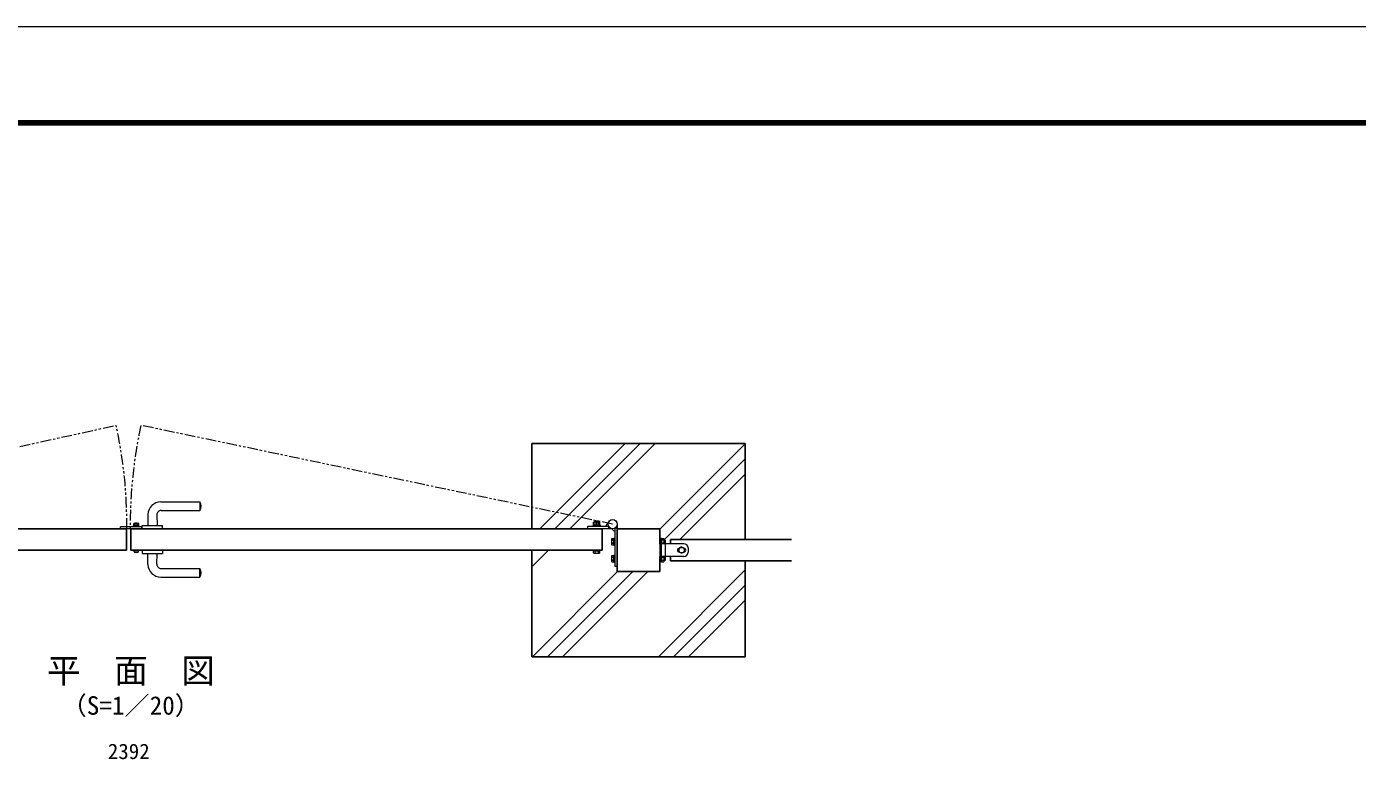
# Model space of a CAD drawing. Units: millimetres, scale not verified. Extents: x -4199 to 4201, y -2971 to 2969.
# Drawn here: x -2007 to 1114, y 1251 to 2969 of the extents above; entities that cross this region are included whole.
import ezdxf
from ezdxf.enums import TextEntityAlignment as Align

# ---------------------------------------------------------------- set-up
doc = ezdxf.new("R2010")
doc.units = ezdxf.units.MM
doc.header["$LTSCALE"] = 10
doc.linetypes.add('USER1', pattern=[2, 1.25, -0.25, 0.25, -0.25])
doc.linetypes.add('USER2', pattern=[5, 2.5, -0.5, 0.5, -0.5, 0.5, -0.5])
for name, color, linetype, lineweight in [('0-0_D-STR1', 1, 'Continuous', 25), ('0-1_D-BMK', 2, 'USER1', 13), ('0-2_D-STR3', 3, 'Continuous', 13), ('0-3_D-STR4', 7, 'Continuous', 25), ('0-4_D-DCR-HCH', 7, 'Continuous', 13), ('0-7_D-TTL-TXT', 7, 'Continuous', 13), ('0-8_D-STR-DIM', 7, 'Continuous', 13), ('0-D_D-TTL', 7, 'Continuous', 13)]:
    doc.layers.add(name, color=color, linetype=linetype, lineweight=lineweight)
doc.styles.add('ＭＳ ゴシック', font='')
doc.styles.get('ＭＳ ゴシック').set_extended_font_data('MS Gothic')

msp = doc.modelspace()

# ---------------------------------------------------------------- linework, layer by layer
at = {"layer": '0-0_D-STR1'}
for p, q in [((-2878.55, 1791.64), (-1772.55, 1791.64)), ((-1772.55, 1741.64), (-1772.55, 1791.64)), ((-656.55, 1791.64), (-1762.55, 1791.64)), ((-1762.55, 1741.64), (-1762.55, 1791.64)), ((-656.55, 1791.64), (-656.55, 1741.64)), ((-521.55, 1791.64), (-621.55, 1791.64)), ((-621.55, 1791.64), (-621.55, 1691.64)), ((-521.55, 1791.64), (-521.55, 1756.64)), ((-212.56, 1766.64), (-496.55, 1766.64)), ((-496.55, 1756.64), (-496.55, 1766.64)), ((-2878.55, 1741.64), (-1772.55, 1741.64)), ((-656.55, 1741.64), (-1762.55, 1741.64)), ((-521.55, 1726.64), (-521.55, 1691.64)), ((-496.55, 1716.64), (-496.55, 1726.64)), ((-212.56, 1716.64), (-496.55, 1716.64)), ((-521.55, 1691.64), (-621.55, 1691.64))]:
    msp.add_line(p, q, dxfattribs=at)
at = {"layer": '0-1_D-BMK', "linetype": 'USER2'}
for p, q in [((-2852.75, 1802.44), (-1796.67, 2034.11)), ((-632.35, 1802.44), (-1738.44, 2034.11))]:
    msp.add_line(p, q, dxfattribs=at)
for centre, start, end in [((-2852.75, 1802.44), 359.42767, 12.37307), ((-682.35, 1802.44), 167.62693, 180.57233)]:
    msp.add_arc(centre, 1081.2, start, end, dxfattribs=at)
at = {"layer": '0-2_D-STR3'}
for p, q in [((-1691.99, 1854.64), (-1600.23, 1854.64)), ((-1600.23, 1854.64), (-1600.23, 1834.64)), ((-1721.99, 1825.3), (-1722.55, 1799.64)), ((-1701.1, 1824.42), (-1700.55, 1799.64)), ((-1691.11, 1834.64), (-1600.23, 1834.64)), ((-672.85, 1810.04), (-673.55, 1809.34)), ((-672.85, 1810.04), (-666.25, 1810.04)), ((-672.85, 1807.74), (-672.85, 1810.04)), ((-665.55, 1809.34), (-666.25, 1810.04)), ((-666.25, 1807.74), (-666.25, 1810.04)), ((-1736.55, 1796.14), (-1786.55, 1796.14)), ((-1755.55, 1796.14), (-1755.55, 1799.24)), ((-1743.55, 1797.74), (-1755.55, 1797.74)), ((-1755.33, 1799.24), (-1755.33, 1804.24)), ((-1751.55, 1805.29), (-1752.55, 1804.29)), ((-1752.55, 1804.29), (-1746.55, 1804.29)), ((-1752.55, 1804.24), (-1752.55, 1804.29)), ((-1752.44, 1799.24), (-1752.44, 1804.24)), ((-1751.55, 1805.29), (-1747.55, 1805.29)), ((-1751.55, 1804.24), (-1751.55, 1805.29)), ((-1747.55, 1805.29), (-1746.55, 1804.29)), ((-1747.55, 1804.24), (-1747.55, 1805.29)), ((-1746.67, 1799.24), (-1746.67, 1804.24)), ((-1746.55, 1804.24), (-1746.55, 1804.29)), ((-1736.55, 1791.64), (-1736.55, 1796.14)), ((-1735.55, 1791.64), (-1735.55, 1799.34)), ((-1735.55, 1791.64), (-1687.55, 1791.64)), ((-1735.25, 1799.64), (-1687.85, 1799.64)), ((-1687.55, 1791.64), (-1687.55, 1799.34)), ((-690.55, 1797.64), (-642.03, 1797.64)), ((-690.55, 1791.64), (-690.55, 1797.64)), ((-632.35, 1791.64), (-690.55, 1791.64)), ((-677.55, 1799.24), (-677.55, 1797.64)), ((-677.55, 1799.24), (-661.55, 1799.24)), ((-677.25, 1799.24), (-677.25, 1801.24)), ((-677.25, 1801.24), (-661.85, 1801.24)), ((-677.05, 1801.24), (-677.05, 1807.04)), ((-675.33, 1807.74), (-663.79, 1807.74)), ((-673.55, 1809.34), (-665.55, 1809.34)), ((-673.55, 1807.74), (-673.55, 1809.34)), ((-673.3, 1801.24), (-673.3, 1807.04)), ((-669.55, 1797.64), (-669.55, 1809.54)), ((-665.8, 1801.24), (-665.8, 1807.04)), ((-665.55, 1807.74), (-665.55, 1809.34)), ((-662.05, 1801.24), (-662.05, 1807.04)), ((-661.85, 1801.24), (-661.85, 1799.24)), ((-661.55, 1799.24), (-661.55, 1797.64)), ((-642.03, 1797.64), (-642.03, 1791.64)), ((-627.55, 1792.76), (-627.55, 1703.24)), ((-621.55, 1792.76), (-627.55, 1792.76)), ((-621.55, 1802.44), (-621.55, 1703.24)), ((-634.65, 1767.36), (-634.65, 1755.84)), ((-633.95, 1769.14), (-629.15, 1769.14)), ((-633.95, 1765.39), (-629.15, 1765.39)), ((-633.95, 1757.89), (-629.15, 1757.89)), ((-633.95, 1754.14), (-629.15, 1754.14)), ((-629.15, 1753.64), (-629.15, 1769.64)), ((-629.15, 1769.64), (-627.55, 1769.64)), ((-629.15, 1753.64), (-627.55, 1753.64)), ((-519.95, 1769.64), (-521.55, 1769.64)), ((-465.55, 1756.64), (-521.55, 1756.64)), ((-521.55, 1756.64), (-521.55, 1726.64)), ((-519.95, 1769.64), (-519.95, 1757.29)), ((-519.95, 1769.34), (-517.95, 1769.34)), ((-518.35, 1756.64), (-518.35, 1726.64)), ((-517.95, 1769.34), (-517.95, 1757.83)), ((-517.95, 1769.14), (-512.15, 1769.14)), ((-517.95, 1765.39), (-512.15, 1765.39)), ((-517.95, 1757.89), (-517.65, 1757.89)), ((-511.45, 1767.42), (-511.45, 1757.77)), ((-511.45, 1765.64), (-509.85, 1765.64)), ((-511.45, 1764.94), (-509.15, 1764.94)), ((-511.45, 1758.34), (-509.15, 1758.34)), ((-510.92, 1757.64), (-509.85, 1757.64)), ((-509.85, 1765.64), (-509.85, 1757.64)), ((-509.15, 1764.94), (-509.85, 1765.64)), ((-509.85, 1757.64), (-509.15, 1758.34)), ((-509.15, 1764.94), (-509.15, 1758.34)), ((-508.15, 1726.64), (-508.15, 1756.64)), ((-470.55, 1749.14), (-477.05, 1745.38)), ((-470.55, 1749.14), (-464.05, 1745.38)), ((-1755.55, 1740.04), (-1755.55, 1741.64)), ((-1743.55, 1741.64), (-1755.55, 1741.64)), ((-1743.55, 1740.04), (-1755.55, 1740.04)), ((-1754.8, 1739.14), (-1754.8, 1740.04)), ((-1747.3, 1736.14), (-1751.8, 1736.14)), ((-1744.3, 1739.14), (-1744.3, 1740.04)), ((-1743.55, 1740.04), (-1743.55, 1741.64)), ((-1735.55, 1741.64), (-1735.55, 1733.94)), ((-1735.55, 1741.64), (-1687.55, 1741.64)), ((-1735.25, 1733.64), (-1687.85, 1733.64)), ((-1721.99, 1707.97), (-1722.55, 1733.64)), ((-1701.1, 1708.86), (-1700.55, 1733.64)), ((-1687.55, 1741.64), (-1687.55, 1733.94)), ((-677.55, 1741.64), (-677.55, 1740.04)), ((-677.55, 1740.04), (-661.55, 1740.04)), ((-677.05, 1735.11), (-677.05, 1740.04)), ((-676.05, 1734.54), (-677.05, 1735.11)), ((-676.05, 1734.54), (-663.05, 1734.54)), ((-673.3, 1735.11), (-673.3, 1740.04)), ((-665.81, 1735.11), (-665.81, 1740.04)), ((-663.05, 1734.54), (-662.05, 1735.11)), ((-662.05, 1735.11), (-662.05, 1740.04)), ((-634.65, 1727.36), (-634.65, 1715.84)), ((-633.95, 1729.14), (-629.15, 1729.14)), ((-633.95, 1725.39), (-629.15, 1725.39)), ((-633.95, 1717.89), (-629.15, 1717.89)), ((-629.15, 1713.64), (-629.15, 1729.64)), ((-629.15, 1729.64), (-627.55, 1729.64)), ((-465.55, 1726.64), (-521.55, 1726.64)), ((-519.95, 1725.99), (-519.95, 1713.64)), ((-517.95, 1725.45), (-517.95, 1713.94)), ((-517.95, 1725.39), (-517.65, 1725.39)), ((-517.95, 1717.89), (-512.15, 1717.89)), ((-511.45, 1725.51), (-511.45, 1715.87)), ((-511.45, 1724.94), (-509.15, 1724.94)), ((-511.45, 1718.34), (-509.15, 1718.34)), ((-511.45, 1717.64), (-509.85, 1717.64)), ((-510.92, 1725.64), (-509.85, 1725.64)), ((-509.85, 1725.64), (-509.85, 1717.64)), ((-509.15, 1724.94), (-509.85, 1725.64)), ((-509.85, 1717.64), (-509.15, 1718.34)), ((-509.15, 1724.94), (-509.15, 1718.34)), ((-477.05, 1737.89), (-477.05, 1745.38)), ((-470.55, 1734.14), (-477.05, 1737.89)), ((-475.75, 1746.14), (-476.05, 1746.14)), ((-475.75, 1737.14), (-476.05, 1737.14)), ((-470.55, 1734.14), (-464.05, 1737.89)), ((-465.05, 1746.14), (-465.36, 1746.14)), ((-464.05, 1737.89), (-464.05, 1745.38)), ((-455.55, 1746.64), (-455.55, 1736.64)), ((-1691.11, 1698.64), (-1600.23, 1698.64)), ((-1600.23, 1678.64), (-1600.23, 1698.64)), ((-633.95, 1714.14), (-629.15, 1714.14)), ((-629.15, 1713.64), (-627.55, 1713.64)), ((-621.55, 1703.24), (-627.55, 1703.24)), ((-519.95, 1713.64), (-521.55, 1713.64)), ((-517.95, 1713.94), (-519.95, 1713.94)), ((-517.95, 1714.14), (-512.15, 1714.14)), ((-1691.99, 1678.64), (-1600.23, 1678.64))]:
    msp.add_line(p, q, dxfattribs=at)
for points in [[(-1736.55, 1791.64), (-1786.55, 1791.64), (-1786.55, 1796.14)], [(-1743.55, 1796.14), (-1743.55, 1799.24), (-1755.55, 1799.24)], [(-1743.78, 1799.24), (-1743.78, 1804.24), (-1755.33, 1804.24)], [(-677.55, 1741.64), (-661.55, 1741.64), (-661.55, 1740.04)]]:
    msp.add_lwpolyline(points, dxfattribs=at)
for centre, radius in [((-632.35, 1802.44), 10.8), ((-470.55, 1741.64), 6.5)]:
    msp.add_circle(centre, radius, dxfattribs=at)
for centre, radius, start, end in [((-1691.99, 1824.64), 30, 90, 178.73006), ((-1617.55, 1844.64), 20, 329.99997, 30.00006), ((-1691.11, 1824.64), 10, 90, 181.26988), ((-1735.25, 1799.34), 0.3, 90, 180), ((-1687.85, 1799.34), 0.3, 360, 90), ((-675.18, 1804.89), 2.85, 48.83491, 131.16509), ((-669.55, 1797.34), 10.39, 68.85295, 111.14705), ((-663.93, 1804.89), 2.85, 48.86505, 131.13495), ((-642.03, 1797.64), 6, 100.26018, 180), ((-627.55, 1792.76), 6, 190.26018, 270), ((-631.82, 1756.01), 2.84, 138.76361, 221.23639), ((-631.8, 1767.26), 2.85, 138.95661, 221.04339), ((-624.26, 1761.64), 10.39, 158.85295, 201.14705), ((-514.85, 1742.42), 15.71, 64.76136, 115.23864), ((-514.3, 1767.26), 2.85, 318.83491, 41.16509), ((-521.85, 1761.64), 10.39, 338.85295, 21.14705), ((-465.55, 1746.64), 10, 0, 90), ((-1751.8, 1739.14), 3, 180, 270), ((-1747.3, 1739.14), 3, 270, 0), ((-1735.25, 1733.94), 0.3, 180, 270), ((-1687.85, 1733.94), 0.3, 270, 360), ((-675.18, 1737.88), 3.34, 235.79454, 304.20546), ((-669.55, 1746.99), 12.45, 252.48215, 287.51785), ((-663.93, 1737.88), 3.34, 235.79454, 304.20546), ((-631.82, 1716.01), 2.84, 138.76361, 221.23639), ((-631.8, 1727.26), 2.85, 138.95661, 221.04339), ((-624.26, 1721.64), 10.39, 158.85295, 201.14705), ((-514.85, 1740.85), 15.71, 244.76136, 295.23864), ((-521.85, 1721.64), 10.39, 338.85295, 21.14705), ((-514.3, 1716.01), 2.85, 318.86505, 41.13495), ((-476.05, 1741.64), 4.5, 90, 270), ((-465.55, 1736.64), 10, 270, 0), ((-465.05, 1741.64), 4.5, 266.33207, 90), ((-1691.99, 1708.64), 30, 181.26994, 270), ((-1691.11, 1708.64), 10, 178.73012, 270), ((-1617.55, 1688.64), 20, 329.99994, 30.00003)]:
    msp.add_arc(centre, radius, start, end, dxfattribs=at)
at = {"layer": '0-3_D-STR4'}
for p, q in [((-821.55, 1991.64), (-321.55, 1991.64)), ((-821.55, 1791.64), (-821.55, 1991.64)), ((-321.55, 1766.64), (-321.55, 1991.64)), ((-821.55, 1491.64), (-821.55, 1741.64))]:
    msp.add_line(p, q, dxfattribs=at)
msp.add_lwpolyline([(-821.55, 1491.64), (-321.55, 1491.64), (-321.55, 1716.64)], dxfattribs=at)
at = {"layer": '0-4_D-DCR-HCH'}
for p, q in [((-803.23, 1791.64), (-603.23, 1991.64)), ((-767.88, 1791.64), (-567.88, 1991.64)), ((-732.52, 1791.64), (-532.52, 1991.64)), ((-521.55, 1790.64), (-321.55, 1990.64)), ((-511.2, 1765.64), (-321.55, 1955.29)), ((-474.85, 1766.64), (-321.55, 1919.93)), ((-821.55, 1702.6), (-782.52, 1741.64)), ((-820.56, 1491.64), (-620.56, 1691.64)), ((-785.2, 1491.64), (-585.2, 1691.64)), ((-749.85, 1491.64), (-549.85, 1691.64)), ((-525.07, 1491.64), (-321.55, 1695.15)), ((-489.71, 1491.64), (-321.55, 1659.8)), ((-454.36, 1491.64), (-321.55, 1624.44))]:
    msp.add_line(p, q, dxfattribs=at)
at = {"layer": '0-D_D-TTL', "color": 2}
msp.add_lwpolyline([(-4198.54, 2968.58), (4201.46, 2968.58), (4201.46, -2971.42), (-4198.54, -2971.42)], close=True, dxfattribs=at)
at = {"layer": '0-D_D-TTL'}
for points in [[(-3928.54, 2748.58), (3931.46, 2748.58), (3931.46, -2751.42), (-3928.54, -2751.42)], [(-3926.04, 2746.08), (3928.96, 2746.08), (3928.96, -2748.92), (-3926.04, -2748.92)], [(-3923.54, 2743.58), (3926.46, 2743.58), (3926.46, -2746.42), (-3923.54, -2746.42)], [(-3921.04, 2741.08), (3923.96, 2741.08), (3923.96, -2743.92), (-3921.04, -2743.92)], [(-3918.54, 2738.58), (3921.46, 2738.58), (3921.46, -2741.42), (-3918.54, -2741.42)]]:
    msp.add_lwpolyline(points, close=True, dxfattribs=at)

# ---------------------------------------------------------------- texts
at = {"layer": '0-7_D-TTL-TXT', "style": 'ＭＳ ゴシック'}
for s, height, p in [('平\u3000面\u3000図', 57.7, (-1958.73, 1412.75)), ('（S=1／20）', 43.33, (-1924.62, 1342.85))]:
    msp.add_text(s, height=height, dxfattribs=at).set_placement(p, align=Align.BOTTOM_LEFT)
at = {"layer": '0-8_D-STR-DIM', "style": 'ＭＳ ゴシック'}
msp.add_text('2392', height=36.07, dxfattribs=at).set_placement((-1816.1, 1241.14), align=Align.BOTTOM_LEFT)

doc.saveas('drawing.dxf')
